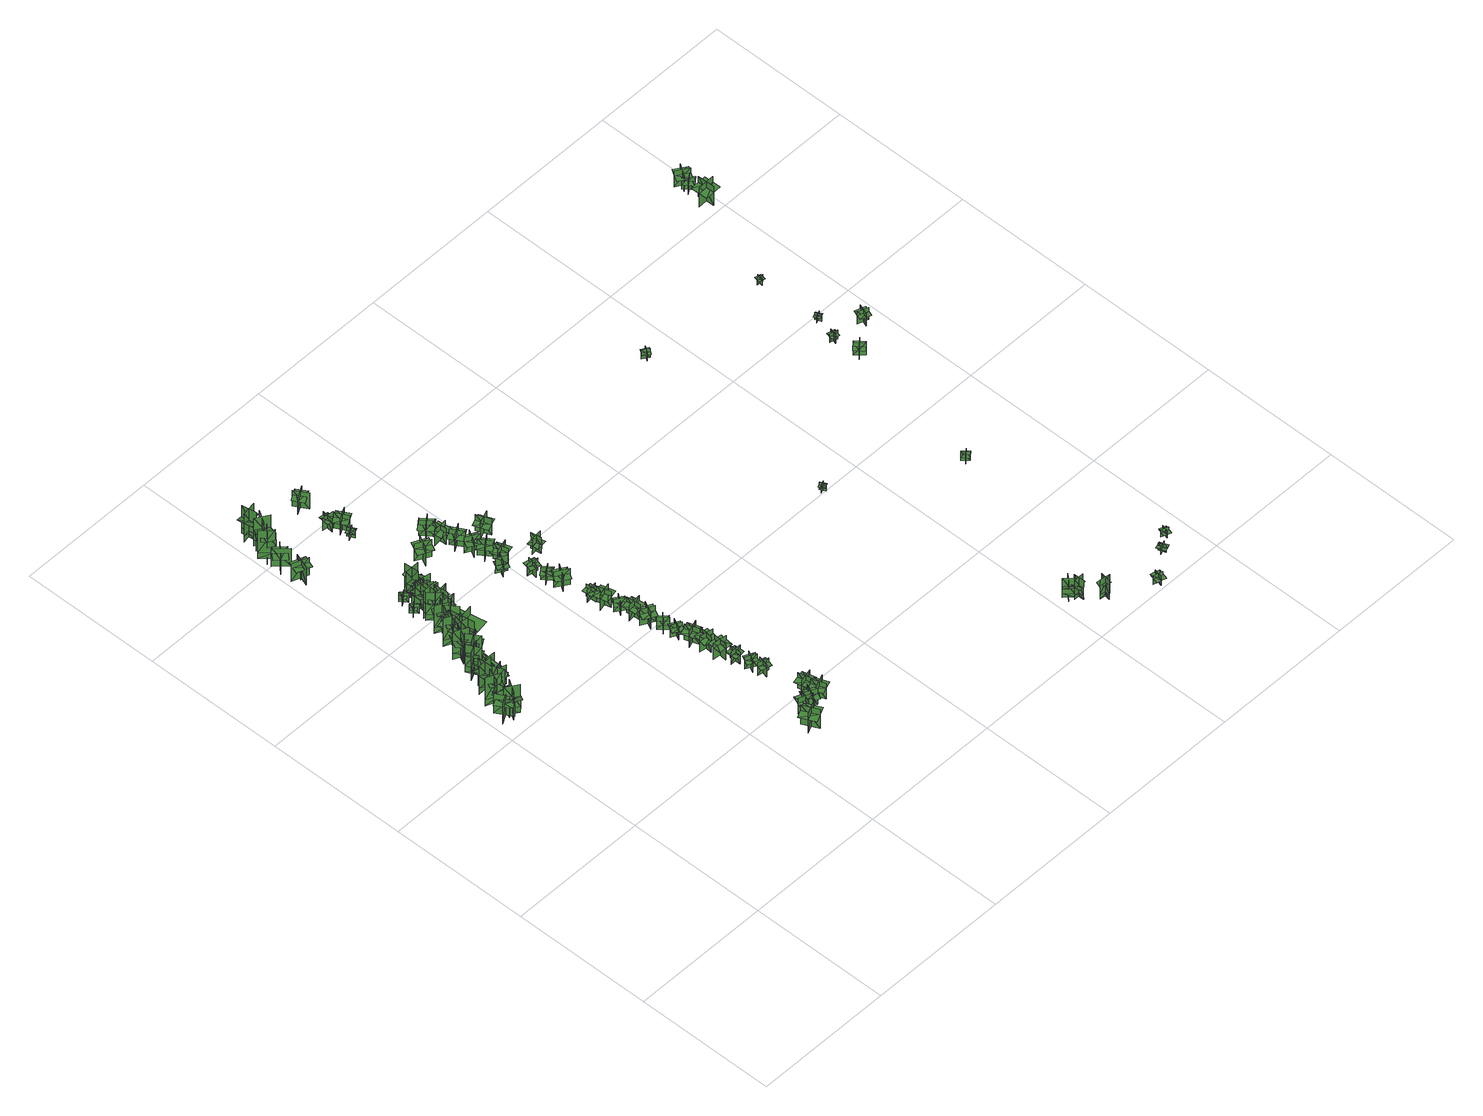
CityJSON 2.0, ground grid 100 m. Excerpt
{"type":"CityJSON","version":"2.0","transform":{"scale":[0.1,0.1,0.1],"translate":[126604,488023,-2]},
"CityObjects":{
"tree1":{"type":"SolitaryVegetationObject","geometry":[{"type":"MultiSurface","lod":"1","boundaries":[[[0,1,2]],[[0,2,3]],[[4,5,6]],[[4,6,7]],[[8,9,10]],[[8,10,11]],[[8,12,13]],[[8,13,9]]]}]},
"tree2":{"type":"SolitaryVegetationObject","geometry":[{"type":"MultiSurface","lod":"1","boundaries":[[[14,15,16]],[[14,16,17]],[[18,19,20]],[[18,20,21]],[[22,23,19]],[[22,19,18]],[[24,25,15]],[[24,15,14]],[[26,27,28]],[[26,28,29]],[[30,31,32]],[[30,32,33]]]}]},
"tree3":{"type":"SolitaryVegetationObject","geometry":[{"type":"MultiSurface","lod":"1","boundaries":[[[34,35,36]],[[34,36,37]],[[38,39,40]],[[38,40,41]],[[42,43,44]],[[42,44,45]],[[42,46,47]],[[42,47,43]]]}]},
"tree4":{"type":"SolitaryVegetationObject","geometry":[{"type":"MultiSurface","lod":"1","boundaries":[[[48,49,50]],[[48,50,51]],[[52,53,54]],[[52,54,55]],[[56,57,53]],[[56,53,52]],[[58,59,49]],[[58,49,48]],[[60,61,62]],[[60,62,63]],[[64,65,66]],[[64,66,67]]]}]},
"tree5":{"type":"SolitaryVegetationObject","geometry":[{"type":"MultiSurface","lod":"1","boundaries":[[[68,69,70]],[[68,70,71]],[[72,73,74]],[[72,74,75]],[[76,77,78]],[[76,78,79]],[[76,80,81]],[[76,81,77]]]}]},
"tree6":{"type":"SolitaryVegetationObject","geometry":[{"type":"MultiSurface","lod":"1","boundaries":[[[82,83,84]],[[82,84,85]],[[86,87,88]],[[86,88,89]],[[90,91,87]],[[90,87,86]],[[92,93,83]],[[92,83,82]],[[94,95,96]],[[94,96,97]],[[98,99,100]],[[98,100,101]]]}]},
"tree7":{"type":"SolitaryVegetationObject","geometry":[{"type":"MultiSurface","lod":"1","boundaries":[[[102,103,104]],[[102,104,105]],[[106,107,108]],[[106,108,109]],[[110,111,107]],[[110,107,106]],[[112,113,103]],[[112,103,102]],[[114,115,116]],[[114,116,117]],[[118,119,120]],[[118,120,121]]]}]},
"tree8":{"type":"SolitaryVegetationObject","geometry":[{"type":"MultiSurface","lod":"1","boundaries":[[[122,123,124]],[[122,124,125]],[[126,127,128]],[[126,128,129]],[[130,131,132]],[[130,132,133]],[[130,134,135]],[[130,135,131]]]}]},
"tree9":{"type":"SolitaryVegetationObject","geometry":[{"type":"MultiSurface","lod":"1","boundaries":[[[136,137,138]],[[136,138,139]],[[140,141,142]],[[140,142,143]],[[144,145,141]],[[144,141,140]],[[146,147,137]],[[146,137,136]],[[148,149,150]],[[148,150,151]],[[152,153,154]],[[152,154,155]]]}]},
"tree10":{"type":"SolitaryVegetationObject","geometry":[{"type":"MultiSurface","lod":"1","boundaries":[[[156,157,158]],[[156,158,159]],[[160,161,162]],[[160,162,163]],[[164,165,166]],[[164,166,167]],[[164,168,169]],[[164,169,165]]]}]},
"tree11":{"type":"SolitaryVegetationObject","geometry":[{"type":"MultiSurface","lod":"1","boundaries":[[[170,171,172]],[[170,172,173]],[[174,175,176]],[[174,176,177]],[[178,179,175]],[[178,175,174]],[[180,181,171]],[[180,171,170]],[[182,183,184]],[[182,184,185]],[[186,187,188]],[[186,188,189]]]}]},
"tree12":{"type":"SolitaryVegetationObject","geometry":[{"type":"MultiSurface","lod":"1","boundaries":[[[190,191,192]],[[190,192,193]],[[194,195,196]],[[194,196,197]],[[198,199,195]],[[198,195,194]],[[200,201,191]],[[200,191,190]],[[202,203,204]],[[202,204,205]],[[206,207,208]],[[206,208,209]]]}]},
"tree13":{"type":"SolitaryVegetationObject","geometry":[{"type":"MultiSurface","lod":"1","boundaries":[[[210,211,212]],[[210,212,213]],[[214,215,216]],[[214,216,217]],[[218,219,215]],[[218,215,214]],[[220,221,211]],[[220,211,210]],[[222,223,224]],[[222,224,225]],[[226,227,228]],[[226,228,229]]]}]},
"tree14":{"type":"SolitaryVegetationObject","geometry":[{"type":"MultiSurface","lod":"1","boundaries":[[[230,231,232]],[[230,232,233]],[[234,235,236]],[[234,236,237]],[[238,239,235]],[[238,235,234]],[[240,241,231]],[[240,231,230]],[[242,243,244]],[[242,244,245]],[[246,247,248]],[[246,248,249]]]}]},
"tree15":{"type":"SolitaryVegetationObject","geometry":[{"type":"MultiSurface","lod":"1","boundaries":[[[250,251,252]],[[250,252,253]],[[254,255,256]],[[254,256,257]],[[258,259,260]],[[258,260,261]],[[258,261,262]],[[258,262,263]]]}]},
"tree16":{"type":"SolitaryVegetationObject","geometry":[{"type":"MultiSurface","lod":"1","boundaries":[[[264,265,266]],[[264,266,267]],[[268,269,270]],[[268,270,271]],[[272,273,269]],[[272,269,268]],[[274,275,265]],[[274,265,264]],[[276,277,278]],[[276,278,279]],[[280,281,282]],[[280,282,283]]]}]},
"tree17":{"type":"SolitaryVegetationObject","geometry":[{"type":"MultiSurface","lod":"1","boundaries":[[[284,285,286]],[[284,286,287]],[[288,289,290]],[[288,290,291]],[[292,293,289]],[[292,289,288]],[[294,295,285]],[[294,285,284]],[[296,297,298]],[[296,298,299]],[[300,301,302]],[[300,302,303]]]}]},
"tree18":{"type":"SolitaryVegetationObject","geometry":[{"type":"MultiSurface","lod":"1","boundaries":[[[304,305,306]],[[304,306,307]],[[308,309,310]],[[308,310,311]],[[312,313,314]],[[312,314,315]],[[312,316,317]],[[312,317,313]]]}]},
"tree19":{"type":"SolitaryVegetationObject","geometry":[{"type":"MultiSurface","lod":"1","boundaries":[[[318,319,320]],[[318,320,321]],[[322,323,324]],[[322,324,325]],[[326,327,328]],[[326,328,329]],[[326,330,331]],[[326,331,327]]]}]},
"tree20":{"type":"SolitaryVegetationObject","geometry":[{"type":"MultiSurface","lod":"1","boundaries":[[[332,333,334]],[[332,334,335]],[[336,337,338]],[[336,338,339]],[[340,341,342]],[[340,342,343]],[[340,344,345]],[[340,345,341]]]}]},
"tree21":{"type":"SolitaryVegetationObject","geometry":[{"type":"MultiSurface","lod":"1","boundaries":[[[346,347,348]],[[346,348,349]],[[350,351,352]],[[350,352,353]],[[354,355,356]],[[354,356,357]],[[354,358,359]],[[354,359,355]]]}]},
"tree22":{"type":"SolitaryVegetationObject","geometry":[{"type":"MultiSurface","lod":"1","boundaries":[[[360,361,362]],[[360,362,363]],[[364,365,366]],[[364,366,367]],[[368,369,365]],[[368,365,364]],[[370,371,361]],[[370,361,360]],[[372,373,374]],[[372,374,375]],[[376,377,378]],[[376,378,379]]]}]},
"tree23":{"type":"SolitaryVegetationObject","geometry":[{"type":"MultiSurface","lod":"1","boundaries":[[[380,381,382]],[[380,382,383]],[[384,385,386]],[[384,386,387]],[[388,389,385]],[[388,385,384]],[[390,391,381]],[[390,381,380]],[[392,393,394]],[[392,394,395]],[[396,397,398]],[[396,398,399]]]}]},
"tree24":{"type":"SolitaryVegetationObject","geometry":[{"type":"MultiSurface","lod":"1","boundaries":[[[400,401,402]],[[400,402,403]],[[404,405,406]],[[404,406,407]],[[408,409,405]],[[408,405,404]],[[410,411,401]],[[410,401,400]],[[412,413,414]],[[412,414,415]],[[416,417,418]],[[416,418,419]]]}]},
"tree25":{"type":"SolitaryVegetationObject","geometry":[{"type":"MultiSurface","lod":"1","boundaries":[[[420,421,422]],[[420,422,423]],[[424,425,426]],[[424,426,427]],[[428,429,425]],[[428,425,424]],[[430,431,421]],[[430,421,420]],[[432,433,434]],[[432,434,435]],[[436,437,438]],[[436,438,439]]]}]},
"tree26":{"type":"SolitaryVegetationObject","geometry":[{"type":"MultiSurface","lod":"1","boundaries":[[[440,441,442]],[[440,442,443]],[[444,445,446]],[[444,446,447]],[[448,449,450]],[[448,450,451]],[[448,452,453]],[[448,453,449]]]}]},
"tree27":{"type":"SolitaryVegetationObject","geometry":[{"type":"MultiSurface","lod":"1","boundaries":[[[454,455,456]],[[454,456,457]],[[458,459,460]],[[458,460,461]],[[462,463,459]],[[462,459,458]],[[464,465,455]],[[464,455,454]],[[466,467,468]],[[466,468,469]],[[470,471,472]],[[470,472,473]]]}]},
"tree28":{"type":"SolitaryVegetationObject","geometry":[{"type":"MultiSurface","lod":"1","boundaries":[[[474,475,476]],[[474,476,477]],[[478,479,480]],[[478,480,481]],[[482,483,479]],[[482,479,478]],[[484,485,475]],[[484,475,474]],[[486,487,488]],[[486,488,489]],[[490,491,492]],[[490,492,493]]]}]},
"tree29":{"type":"SolitaryVegetationObject","geometry":[{"type":"MultiSurface","lod":"1","boundaries":[[[494,495,496]],[[494,496,497]],[[498,499,500]],[[498,500,501]],[[502,503,504]],[[502,504,505]],[[502,506,507]],[[502,507,503]]]}]},
"tree30":{"type":"SolitaryVegetationObject","geometry":[{"type":"MultiSurface","lod":"1","boundaries":[[[508,509,510]],[[508,510,511]],[[512,513,514]],[[512,514,515]],[[516,517,513]],[[516,513,512]],[[518,519,509]],[[518,509,508]],[[520,521,522]],[[520,522,523]],[[524,525,526]],[[524,526,527]]]}]},
"tree31":{"type":"SolitaryVegetationObject","geometry":[{"type":"MultiSurface","lod":"1","boundaries":[[[528,529,530]],[[528,530,531]],[[532,533,534]],[[532,534,535]],[[536,537,538]],[[536,538,539]],[[536,540,541]],[[536,541,537]]]}]},
"tree32":{"type":"SolitaryVegetationObject","geometry":[{"type":"MultiSurface","lod":"1","boundaries":[[[542,543,544]],[[542,544,545]],[[546,547,548]],[[546,548,549]],[[550,551,552]],[[550,552,553]],[[550,554,555]],[[550,555,551]]]}]},
"tree33":{"type":"SolitaryVegetationObject","geometry":[{"type":"MultiSurface","lod":"1","boundaries":[[[556,557,558]],[[556,558,559]],[[560,561,562]],[[560,562,563]],[[564,565,561]],[[564,561,560]],[[566,567,557]],[[566,557,556]],[[568,569,570]],[[568,570,571]],[[572,573,574]],[[572,574,575]]]}]},
"tree34":{"type":"SolitaryVegetationObject","geometry":[{"type":"MultiSurface","lod":"1","boundaries":[[[576,577,578]],[[576,578,579]],[[580,581,582]],[[580,582,583]],[[584,585,581]],[[584,581,580]],[[586,587,577]],[[586,577,576]],[[588,589,590]],[[588,590,591]],[[592,593,594]],[[592,594,595]]]}]},
"tree35":{"type":"SolitaryVegetationObject","geometry":[{"type":"MultiSurface","lod":"1","boundaries":[[[596,597,598]],[[596,598,599]],[[600,601,602]],[[600,602,603]],[[604,605,606]],[[604,606,607]],[[604,608,609]],[[604,609,605]]]}]},
"tree36":{"type":"SolitaryVegetationObject","geometry":[{"type":"MultiSurface","lod":"1","boundaries":[[[610,611,612]],[[610,612,613]],[[614,615,616]],[[614,616,617]],[[618,619,620]],[[618,620,621]],[[618,621,622]],[[618,622,623]]]}]},
"tree37":{"type":"SolitaryVegetationObject","geometry":[{"type":"MultiSurface","lod":"1","boundaries":[[[624,625,626]],[[624,626,627]],[[628,629,630]],[[628,630,631]],[[632,633,634]],[[632,634,635]],[[632,635,636]],[[632,636,637]]]}]},
"tree38":{"type":"SolitaryVegetationObject","geometry":[{"type":"MultiSurface","lod":"1","boundaries":[[[638,639,640]],[[638,640,641]],[[642,643,644]],[[642,644,645]],[[646,647,648]],[[646,648,649]],[[646,649,650]],[[646,650,651]]]}]},
"tree39":{"type":"SolitaryVegetationObject","geometry":[{"type":"MultiSurface","lod":"1","boundaries":[[[652,653,654]],[[652,654,655]],[[656,657,658]],[[656,658,659]],[[660,661,662]],[[660,662,663]],[[660,663,664]],[[660,664,665]]]}]},
"tree40":{"type":"SolitaryVegetationObject","geometry":[{"type":"MultiSurface","lod":"1","boundaries":[[[666,667,668]],[[666,668,669]],[[670,671,672]],[[670,672,673]],[[674,675,676]],[[674,676,677]],[[674,678,679]],[[674,679,675]]]}]},
"tree41":{"type":"SolitaryVegetationObject","geometry":[{"type":"MultiSurface","lod":"1","boundaries":[[[680,681,682]],[[680,682,683]],[[684,685,686]],[[684,686,687]],[[688,689,690]],[[688,690,691]],[[688,691,692]],[[688,692,693]]]}]},
"tree42":{"type":"SolitaryVegetationObject","geometry":[{"type":"MultiSurface","lod":"1","boundaries":[[[694,695,696]],[[694,696,697]],[[698,699,700]],[[698,700,701]],[[702,703,704]],[[702,704,705]],[[702,705,706]],[[702,706,707]]]}]},
"tree43":{"type":"SolitaryVegetationObject","geometry":[{"type":"MultiSurface","lod":"1","boundaries":[[[708,709,710]],[[708,710,711]],[[712,713,714]],[[712,714,715]],[[716,717,718]],[[716,718,719]],[[716,720,721]],[[716,721,717]]]}]},
"tree44":{"type":"SolitaryVegetationObject","geometry":[{"type":"MultiSurface","lod":"1","boundaries":[[[722,723,724]],[[722,724,725]],[[726,727,728]],[[726,728,729]],[[730,731,732]],[[730,732,733]],[[730,733,734]],[[730,734,735]]]}]},
"tree45":{"type":"SolitaryVegetationObject","geometry":[{"type":"MultiSurface","lod":"1","boundaries":[[[736,737,738]],[[736,738,739]],[[740,741,742]],[[740,742,743]],[[744,745,746]],[[744,746,747]],[[744,747,748]],[[744,748,749]]]}]},
"tree46":{"type":"SolitaryVegetationObject","geometry":[{"type":"MultiSurface","lod":"1","boundaries":[[[750,751,752]],[[750,752,753]],[[754,755,756]],[[754,756,757]],[[758,759,760]],[[758,760,761]],[[758,761,762]],[[758,762,763]]]}]},
"tree47":{"type":"SolitaryVegetationObject","geometry":[{"type":"MultiSurface","lod":"1","boundaries":[[[764,765,766]],[[764,766,767]],[[768,769,770]],[[768,770,771]],[[772,773,774]],[[772,774,775]],[[772,775,776]],[[772,776,777]]]}]},
"tree48":{"type":"SolitaryVegetationObject","geometry":[{"type":"MultiSurface","lod":"1","boundaries":[[[778,779,780]],[[778,780,781]],[[782,783,784]],[[782,784,785]],[[786,787,788]],[[786,788,789]],[[786,789,790]],[[786,790,791]]]}]},
"tree49":{"type":"SolitaryVegetationObject","geometry":[{"type":"MultiSurface","lod":"1","boundaries":[[[792,793,794]],[[792,794,795]],[[796,797,798]],[[796,798,799]],[[800,801,802]],[[800,802,803]],[[800,803,804]],[[800,804,805]]]}]},
"tree50":{"type":"SolitaryVegetationObject","geometry":[{"type":"MultiSurface","lod":"1","boundaries":[[[806,807,808]],[[806,808,809]],[[810,811,812]],[[810,812,813]],[[814,815,816]],[[814,816,817]],[[814,817,818]],[[814,818,819]]]}]},
"tree51":{"type":"SolitaryVegetationObject","geometry":[{"type":"MultiSurface","lod":"1","boundaries":[[[820,821,822]],[[820,822,823]],[[824,825,826]],[[824,826,827]],[[828,829,825]],[[828,825,824]],[[830,831,821]],[[830,821,820]],[[820,821,832]],[[820,832,833]],[[820,834,835]],[[820,835,821]]]}]},
"tree52":{"type":"SolitaryVegetationObject","geometry":[{"type":"MultiSurface","lod":"1","boundaries":[[[836,837,838]],[[836,838,839]],[[840,841,842]],[[840,842,843]],[[844,845,846]],[[844,846,847]],[[844,847,848]],[[844,848,849]]]}]},
"tree53":{"type":"SolitaryVegetationObject","geometry":[{"type":"MultiSurface","lod":"1","boundaries":[[[850,851,852]],[[850,852,853]],[[854,855,856]],[[854,856,857]],[[858,859,860]],[[858,860,861]],[[858,861,862]],[[858,862,863]]]}]},
"tree54":{"type":"SolitaryVegetationObject","geometry":[{"type":"MultiSurface","lod":"1","boundaries":[[[864,865,866]],[[864,866,867]],[[868,869,870]],[[868,870,871]],[[872,873,874]],[[872,874,875]],[[872,875,876]],[[872,876,877]]]}]},
"tree55":{"type":"SolitaryVegetationObject","geometry":[{"type":"MultiSurface","lod":"1","boundaries":[[[878,879,880]],[[878,880,881]],[[882,883,884]],[[882,884,885]],[[886,887,888]],[[886,888,889]],[[886,889,890]],[[886,890,891]]]}]},
"tree56":{"type":"SolitaryVegetationObject","geometry":[{"type":"MultiSurface","lod":"1","boundaries":[[[892,893,894]],[[892,894,895]],[[896,897,898]],[[896,898,899]],[[900,901,902]],[[900,902,903]],[[900,903,904]],[[900,904,905]]]}]},
"tree57":{"type":"SolitaryVegetationObject","geometry":[{"type":"MultiSurface","lod":"1","boundaries":[[[906,907,908]],[[906,908,909]],[[910,911,912]],[[910,912,913]],[[914,915,916]],[[914,916,917]],[[914,917,918]],[[914,918,919]]]}]},
"tree58":{"type":"SolitaryVegetationObject","geometry":[{"type":"MultiSurface","lod":"1","boundaries":[[[920,921,922]],[[920,922,923]],[[924,925,926]],[[924,926,927]],[[928,929,930]],[[928,930,931]],[[928,931,932]],[[928,932,933]]]}]},
"tree59":{"type":"SolitaryVegetationObject","geometry":[{"type":"MultiSurface","lod":"1","boundaries":[[[934,935,936]],[[934,936,937]],[[938,939,940]],[[938,940,941]],[[942,943,944]],[[942,944,945]],[[942,945,946]],[[942,946,947]]]}]},
"tree60":{"type":"SolitaryVegetationObject","geometry":[{"type":"MultiSurface","lod":"1","boundaries":[[[948,949,950]],[[948,950,951]],[[952,953,954]],[[952,954,955]],[[956,957,958]],[[956,958,959]],[[956,959,960]],[[956,960,961]]]}]},
"tree61":{"type":"SolitaryVegetationObject","geometry":[{"type":"MultiSurface","lod":"1","boundaries":[[[962,963,964]],[[962,964,965]],[[966,967,968]],[[966,968,969]],[[970,971,972]],[[970,972,973]],[[970,973,974]],[[970,974,975]]]}]},
"tree62":{"type":"SolitaryVegetationObject","geometry":[{"type":"MultiSurface","lod":"1","boundaries":[[[976,977,978]],[[976,978,979]],[[980,981,982]],[[980,982,983]],[[984,985,986]],[[984,986,987]],[[984,987,988]],[[984,988,989]]]}]},
"tree63":{"type":"SolitaryVegetationObject","geometry":[{"type":"MultiSurface","lod":"1","boundaries":[[[990,991,992]],[[990,992,993]],[[994,995,996]],[[994,996,997]],[[998,999,1000]],[[998,1000,1001]],[[998,1001,1002]],[[998,1002,1003]]]}]},
"tree64":{"type":"SolitaryVegetationObject","geometry":[{"type":"MultiSurface","lod":"1","boundaries":[[[1004,1005,1006]],[[1004,1006,1007]],[[1008,1009,1010]],[[1008,1010,1011]],[[1012,1013,1014]],[[1012,1014,1015]],[[1012,1015,1016]],[[1012,1016,1017]]]}]},
"tree65":{"type":"SolitaryVegetationObject","geometry":[{"type":"MultiSurface","lod":"1","boundaries":[[[1018,1019,1020]],[[1018,1020,1021]],[[1022,1023,1024]],[[1022,1024,1025]],[[1026,1027,1028]],[[1026,1028,1029]],[[1026,1029,1030]],[[1026,1030,1031]]]}]},
"tree66":{"type":"SolitaryVegetationObject","geometry":[{"type":"MultiSurface","lod":"1","boundaries":[[[1032,1033,1034]],[[1032,1034,1035]],[[1036,1037,1038]],[[1036,1038,1039]],[[1040,1041,1042]],[[1040,1042,1043]],[[1040,1043,1044]],[[1040,1044,1045]]]}]},
"tree67":{"type":"SolitaryVegetationObject","geometry":[{"type":"MultiSurface","lod":"1","boundaries":[[[1046,1047,1048]],[[1046,1048,1049]],[[1050,1051,1052]],[[1050,1052,1053]],[[1054,1055,1056]],[[1054,1056,1057]],[[1054,1057,1058]],[[1054,1058,1059]]]}]},
"tree68":{"type":"SolitaryVegetationObject","geometry":[{"type":"MultiSurface","lod":"1","boundaries":[[[1060,1061,1062]],[[1060,1062,1063]],[[1064,1065,1066]],[[1064,1066,1067]],[[1068,1069,1070]],[[1068,1070,1071]],[[1068,1071,1072]],[[1068,1072,1073]]]}]},
"tree69":{"type":"SolitaryVegetationObject","geometry":[{"type":"MultiSurface","lod":"1","boundaries":[[[1074,1075,1076]],[[1074,1076,1077]],[[1078,1079,1080]],[[1078,1080,1081]],[[1082,1083,1084]],[[1082,1084,1085]],[[1082,1083,1086]],[[1082,1086,1087]]]}]},
"tree70":{"type":"SolitaryVegetationObject","geometry":[{"type":"MultiSurface","lod":"1","boundaries":[[[1088,1089,1090]],[[1088,1090,1091]],[[1092,1093,1094]],[[1092,1094,1095]],[[1096,1097,1093]],[[1096,1093,1092]],[[1098,1099,1089]],[[1098,1089,1088]],[[1088,1089,1100]],[[1088,1100,1101]],[[1088,1102,1103]],[[1088,1103,1089]]]}]},
"tree71":{"type":"SolitaryVegetationObject","geometry":[{"type":"MultiSurface","lod":"1","boundaries":[[[1104,1105,1106]],[[1104,1106,1107]],[[1108,1109,1110]],[[1108,1110,1111]],[[1112,1113,1109]],[[1112,1109,1108]],[[1114,1115,1105]],[[1114,1105,1104]],[[1116,1117,1118]],[[1116,1118,1119]],[[1120,1121,1122]],[[1120,1122,1123]]]}]},
"tree72":{"type":"SolitaryVegetationObject","geometry":[{"type":"MultiSurface","lod":"1","boundaries":[[[1124,1125,1126]],[[1124,1126,1127]],[[1128,1129,1130]],[[1128,1130,1131]],[[1132,1133,1129]],[[1132,1129,1128]],[[1134,1135,1125]],[[1134,1125,1124]],[[1136,1137,1138]],[[1136,1138,1139]],[[1140,1141,1142]],[[1140,1142,1143]]]}]},
"tree73":{"type":"SolitaryVegetationObject","geometry":[{"type":"MultiSurface","lod":"1","boundaries":[[[1144,1145,1146]],[[1144,1146,1147]],[[1148,1149,1150]],[[1148,1150,1151]],[[1152,1153,1149]],[[1152,1149,1148]],[[1154,1155,1145]],[[1154,1145,1144]],[[1156,1157,1158]],[[1156,1158,1159]],[[1160,1161,1162]],[[1160,1162,1163]]]}]},
"tree74":{"type":"SolitaryVegetationObject","geometry":[{"type":"MultiSurface","lod":"1","boundaries":[[[1164,1165,1166]],[[1164,1166,1167]],[[1168,1169,1170]],[[1168,1170,1171]],[[1172,1173,1174]],[[1172,1174,1175]],[[1172,1175,1176]],[[1172,1176,1177]]]}]},
"tree75":{"type":"SolitaryVegetationObject","geometry":[{"type":"MultiSurface","lod":"1","boundaries":[[[1178,1179,1180]],[[1178,1180,1181]],[[1182,1183,1184]],[[1182,1184,1185]],[[1186,1187,1188]],[[1186,1188,1189]],[[1186,1189,1190]],[[1186,1190,1191]]]}]},
"tree76":{"type":"SolitaryVegetationObject","geometry":[{"type":"MultiSurface","lod":"1","boundaries":[[[1192,1193,1194]],[[1192,1194,1195]],[[1196,1197,1198]],[[1196,1198,1199]],[[1200,1201,1202]],[[1200,1202,1203]],[[1200,1203,1204]],[[1200,1204,1205]]]}]},
"tree77":{"type":"SolitaryVegetationObject","geometry":[{"type":"MultiSurface","lod":"1","boundaries":[[[1206,1207,1208]],[[1206,1208,1209]],[[1210,1211,1212]],[[1210,1212,1213]],[[1214,1215,1216]],[[1214,1216,1217]],[[1214,1217,1218]],[[1214,1218,1219]]]}]},
"tree78":{"type":"SolitaryVegetationObject","geometry":[{"type":"MultiSurface","lod":"1","boundaries":[[[1220,1221,1222]],[[1220,1222,1223]],[[1224,1225,1226]],[[1224,1226,1227]],[[1228,1229,1230]],[[1228,1230,1231]],[[1228,1231,1232]],[[1228,1232,1233]]]}]},
"tree79":{"type":"SolitaryVegetationObject","geometry":[{"type":"MultiSurface","lod":"1","boundaries":[[[1234,1235,1236]],[[1234,1236,1237]],[[1238,1239,1240]],[[1238,1240,1241]],[[1242,1243,1244]],[[1242,1244,1245]],[[1242,1245,1246]],[[1242,1246,1247]]]}]},
"tree80":{"type":"SolitaryVegetationObject","geometry":[{"type":"MultiSurface","lod":"1","boundaries":[[[1248,1249,1250]],[[1248,1250,1251]],[[1252,1253,1254]],[[1252,1254,1255]],[[1256,1257,1258]],[[1256,1258,1259]],[[1256,1259,1260]],[[1256,1260,1261]]]}]},
"tree81":{"type":"SolitaryVegetationObject","geometry":[{"type":"MultiSurface","lod":"1","boundaries":[[[1262,1263,1264]],[[1262,1264,1265]],[[1266,1267,1268]],[[1266,1268,1269]],[[1270,1271,1272]],[[1270,1272,1273]],[[1270,1273,1274]],[[1270,1274,1275]]]}]},
"tree82":{"type":"SolitaryVegetationObject","geometry":[{"type":"MultiSurface","lod":"1","boundaries":[[[1276,1277,1278]],[[1276,1278,1279]],[[1280,1281,1282]],[[1280,1282,1283]],[[1284,1285,1286]],[[1284,1286,1287]],[[1284,1287,1288]],[[1284,1288,1289]]]}]},
"tree83":{"type":"SolitaryVegetationObject","geometry":[{"type":"MultiSurface","lod":"1","boundaries":[[[1290,1291,1292]],[[1290,1292,1293]],[[1294,1295,1296]],[[1294,1296,1297]],[[1298,1299,1300]],[[1298,1300,1301]],[[1298,1301,1302]],[[1298,1302,1303]]]}]},
"tree84":{"type":"SolitaryVegetationObject","geometry":[{"type":"MultiSurface","lod":"1","boundaries":[[[1304,1305,1306]],[[1304,1306,1307]],[[1308,1309,1310]],[[1308,1310,1311]],[[1312,1313,1314]],[[1312,1314,1315]],[[1312,1315,1316]],[[1312,1316,1317]]]}]},
"tree85":{"type":"SolitaryVegetationObject","geometry":[{"type":"MultiSurface","lod":"1","boundaries":[[[1318,1319,1320]],[[1318,1320,1321]],[[1322,1323,1324]],[[1322,1324,1325]],[[1326,1327,1328]],[[1326,1328,1329]],[[1326,1329,1330]],[[1326,1330,1331]]]}]},
"tree86":{"type":"SolitaryVegetationObject","geometry":[{"type":"MultiSurface","lod":"1","boundaries":[[[1332,1333,1334]],[[1332,1334,1335]],[[1336,1337,1338]],[[1336,1338,1339]],[[1340,1341,1342]],[[1340,1342,1343]],[[1340,1343,1344]],[[1340,1344,1345]]]}]},
"tree87":{"type":"SolitaryVegetationObject","geometry":[{"type":"MultiSurface","lod":"1","boundaries":[[[1346,1347,1348]],[[1346,1348,1349]],[[1350,1351,1352]],[[1350,1352,1353]],[[1354,1355,1356]],[[1354,1356,1357]],[[1354,1357,1358]],[[1354,1358,1359]]]}]},
"tree88":{"type":"SolitaryVegetationObject","geometry":[{"type":"MultiSurface","lod":"1","boundaries":[[[1360,1361,1362]],[[1360,1362,1363]],[[1364,1365,1366]],[[1364,1366,1367]],[[1368,1369,1370]],[[1368,1370,1371]],[[1368,1371,1372]],[[1368,1372,1373]]]}]}
},
"vertices":[
[75,2221,22],[139,2108,22],[139,2108,194],[75,2221,194],[48,2122,22],[161,2186,22],[161,2186,194],[48,2122,194],[80,2211,149],[139,2108,149],[183,2133,149],[125,2237,149],[35,2186,149],[94,2083,149],
[190,2110,68],[104,2168,68],[105,2169,262],[191,2112,262],[175,2187,68],[118,2101,68],[118,2100,262],[176,2187,262],[176,2187,16],[118,2100,16],[191,2112,16],[105,2169,16],[191,2111,163],[104,2168,163],[75,2124,181],[162,2067,181],[116,2161,193],[181,2118,193],[203,2151,204],[138,2193,204],
[118,2129,17],[163,2251,17],[163,2251,189],[118,2129,189],[211,2173,17],[89,2218,17],[89,2218,189],[211,2173,189],[122,2140,145],[163,2251,145],[114,2269,145],[73,2157,145],[170,2122,145],[211,2233,145],
[149,2319,82],[108,2224,82],[107,2225,277],[148,2320,277],[77,2291,83],[172,2249,83],[172,2250,277],[77,2291,277],[77,2291,31],[172,2250,31],[148,2320,31],[107,2225,31],[149,2319,177],[107,2224,177],[156,2203,196],[197,2298,196],[113,2237,208],[143,2309,208],[107,2324,219],[77,2253,219],
[139,2299,15],[202,2213,15],[202,2213,156],[139,2299,156],[127,2216,15],[213,2279,15],[213,2279,156],[127,2216,156],[144,2291,119],[202,2213,119],[236,2238,119],[178,2316,119],[111,2266,119],[168,2188,119],
[173,2329,80],[167,2433,80],[169,2433,274],[174,2329,274],[225,2387,80],[122,2382,80],[122,2381,274],[225,2386,274],[225,2386,28],[122,2381,28],[174,2329,28],[169,2433,28],[174,2329,175],[168,2433,175],[116,2430,193],[121,2326,193],[169,2418,205],[174,2341,205],[213,2343,216],[208,2421,216],
[179,2359,69],[216,2262,69],[214,2261,263],[177,2358,263],[146,2287,69],[243,2324,69],[243,2325,263],[146,2288,263],[146,2288,17],[243,2325,17],[177,2358,17],[214,2261,17],[178,2358,164],[215,2261,164],[264,2280,183],[227,2377,183],[210,2275,194],[181,2347,194],[145,2333,205],[173,2261,205],
[302,2330,11],[178,2368,11],[178,2368,183],[302,2330,183],[253,2420,11],[215,2296,11],[215,2296,183],[253,2420,183],[291,2333,138],[178,2368,138],[162,2319,138],[276,2284,138],[306,2382,138],[193,2417,138],
[197,2567,77],[243,2474,77],[241,2473,272],[196,2566,272],[172,2493,78],[265,2539,78],[264,2539,272],[171,2494,272],[171,2494,26],[264,2539,26],[196,2566,26],[241,2473,26],[196,2567,172],[242,2473,172],[289,2497,191],[244,2590,191],[236,2486,203],[201,2556,203],[166,2538,214],[200,2469,214],
[251,2381,12],[254,2511,12],[254,2511,184],[251,2381,184],[325,2452,12],[195,2456,12],[195,2456,184],[325,2452,184],[251,2392,140],[254,2511,140],[203,2512,140],[200,2394,140],[302,2391,140],[305,2510,140],
[238,2620,76],[285,2712,76],[287,2711,271],[239,2619,271],[312,2644,76],[220,2691,76],[220,2690,271],[312,2643,271],[312,2643,25],[220,2690,25],[239,2619,25],[287,2711,25],[239,2620,171],[286,2712,171],[239,2736,190],[192,2644,190],[280,2699,202],[245,2630,202],[280,2612,212],[315,2681,212],
[266,2634,67],[320,2546,67],[319,2545,261],[265,2633,261],[247,2558,67],[336,2612,67],[335,2613,261],[247,2559,261],[247,2559,15],[335,2613,15],[265,2633,15],[319,2545,15],[265,2634,162],[319,2546,162],[364,2573,180],[310,2661,180],[312,2558,192],[271,2624,192],[237,2603,203],[278,2537,203],
[367,2703,69],[265,2720,69],[265,2722,264],[367,2705,264],[322,2767,69],[305,2665,69],[306,2665,264],[323,2767,264],[323,2767,18],[306,2665,18],[367,2705,18],[265,2722,18],[367,2704,164],[265,2721,164],[256,2669,183],[359,2652,183],[279,2719,195],[356,2707,195],[362,2745,205],[285,2757,205],
[334,2830,73],[288,2737,73],[287,2737,268],[332,2831,268],[260,2805,73],[353,2759,73],[353,2760,268],[260,2805,268],[260,2805,22],[353,2760,22],[332,2831,22],[287,2737,22],[333,2830,168],[287,2737,168],[335,2714,187],[380,2807,187],[294,2750,199],[327,2820,199],[292,2837,209],[258,2767,209],
[469,2780,8],[469,2780,225],[285,2750,225],[285,2750,8],[394,2679,8],[394,2679,225],[364,2857,225],[364,2857,8],[398,2652,154],[491,2667,154],[454,2888,154],[361,2873,154],[269,2858,154],[306,2636,154],
[401,2804,65],[339,2887,65],[340,2888,260],[403,2805,260],[412,2882,66],[330,2819,66],[330,2818,260],[413,2881,260],[413,2881,14],[330,2818,14],[403,2805,14],[340,2888,14],[402,2805,160],[340,2887,160],[298,2855,179],[360,2773,179],[348,2876,191],[396,2814,191],[427,2838,201],[379,2900,201],
[301,2915,71],[391,2865,71],[391,2864,266],[300,2914,266],[322,2840,72],[372,2931,72],[371,2931,266],[321,2840,266],[321,2840,20],[371,2931,20],[300,2914,20],[391,2864,20],[300,2914,166],[391,2864,166],[416,2910,185],[326,2961,185],[378,2871,197],[310,2908,197],[291,2874,207],[360,2837,207],
[31,3828,11],[142,3787,11],[142,3787,167],[31,3828,167],[70,3743,11],[112,3854,11],[112,3854,167],[70,3743,167],[40,3824,127],[142,3787,127],[158,3830,127],[57,3868,127],[24,3781,127],[125,3743,127],
[118,3850,13],[76,3793,13],[76,3793,107],[118,3850,107],[63,3841,13],[120,3799,13],[120,3799,107],[63,3841,107],[114,3845,83],[76,3793,83],[99,3777,83],[137,3829,83],[92,3862,83],[53,3810,83],
[29,3912,11],[111,3996,11],[111,3996,168],[29,3912,168],[122,3913,11],[38,3996,11],[38,3996,168],[122,3913,168],[36,3919,127],[111,3996,127],[78,4029,127],[2,3952,127],[69,3886,127],[145,3963,127],
[305,3089,28],[349,3128,28],[349,3128,106],[305,3089,106],[352,3086,28],[313,3131,28],[313,3131,106],[352,3086,106],[309,3092,86],[349,3128,86],[334,3145,86],[293,3110,86],[324,3075,86],[365,3110,86],
[354,2914,64],[457,2903,64],[457,2901,258],[354,2912,258],[403,2853,64],[414,2956,64],[413,2956,258],[403,2853,258],[403,2853,12],[413,2956,12],[354,2912,12],[457,2901,12],[354,2913,159],[457,2902,159],[463,2955,177],[360,2965,177],[443,2903,189],[366,2911,189],[362,2872,200],[439,2864,200],
[421,3024,70],[347,2952,70],[346,2953,264],[420,3025,264],[343,3025,70],[415,2951,70],[416,2952,264],[343,3026,264],[343,3026,18],[416,2952,18],[420,3025,18],[346,2953,18],[420,3025,165],[346,2952,165],[383,2915,184],[457,2987,184],[356,2962,195],[411,3017,195],[384,3045,206],[329,2990,206],
[107,4098,61],[34,4025,61],[33,4026,256],[106,4099,256],[29,4098,62],[102,4025,62],[103,4025,256],[30,4099,256],[30,4099,10],[103,4025,10],[106,4099,10],[33,4026,10],[107,4098,156],[33,4026,156],[70,3988,175],[144,4061,175],[43,4036,187],[98,4091,187],[70,4118,198],[15,4063,198],
[449,3040,70],[345,3041,70],[345,3043,265],[449,3041,265],[395,3096,71],[393,2993,71],[394,2993,265],[396,3096,265],[396,3096,19],[394,2993,19],[449,3041,19],[345,3043,19],[449,3041,166],[345,3042,166],[344,2990,184],[448,2988,184],[359,3042,196],[437,3042,196],[438,3081,207],[360,3082,207],
[328,3200,27],[376,3235,27],[376,3235,106],[328,3200,106],[375,3193,27],[339,3241,27],[339,3241,106],[375,3193,106],[332,3203,85],[376,3235,85],[362,3254,85],[319,3222,85],[346,3184,85],[390,3216,85],
[385,3065,68],[395,3155,68],[397,3155,238],[386,3065,238],[439,3107,68],[349,3118,68],[349,3117,238],[439,3106,238],[439,3106,23],[349,3117,23],[386,3065,23],[397,3155,23],[386,3065,151],[396,3155,151],[350,3160,167],[340,3070,167],[395,3142,178],[387,3075,178],[421,3071,187],[429,3139,187],
[381,2985,64],[484,2993,64],[484,2992,259],[381,2983,259],[441,2934,65],[432,3037,65],[431,3037,259],[440,2934,259],[440,2934,13],[431,3037,13],[381,2983,13],[484,2992,13],[381,2984,159],[484,2992,159],[480,3045,178],[377,3036,178],[470,2991,190],[393,2984,190],[396,2945,201],[474,2952,201],
[170,4088,8],[70,4150,8],[70,4150,164],[170,4088,164],[148,4178,8],[86,4078,8],[86,4078,164],[148,4178,164],[161,4093,124],[70,4150,124],[45,4110,124],[137,4053,124],[186,4133,124],[94,4190,124],
[172,4128,63],[84,4183,63],[85,4184,258],[173,4129,258],[154,4204,64],[100,4116,64],[101,4116,258],[155,4204,258],[155,4204,12],[101,4116,12],[173,4129,12],[85,4184,12],[172,4129,158],[84,4183,158],[57,4139,177],[145,4084,177],[97,4176,189],[163,4136,189],[183,4169,200],[117,4210,200],
[475,3160,19],[369,3164,19],[369,3164,160],[475,3160,160],[417,3221,19],[413,3115,19],[413,3115,160],[417,3221,160],[466,3160,123],[369,3164,123],[367,3122,123],[464,3118,123],[467,3202,123],[370,3206,123],
[506,3079,13],[394,3145,13],[394,3145,185],[506,3079,185],[479,3178,13],[414,3066,13],[414,3066,185],[479,3178,185],[496,3085,141],[394,3145,141],[368,3100,141],[470,3040,141],[522,3129,141],[419,3189,141],
[128,4203,66],[110,4305,66],[112,4305,260],[129,4203,260],[173,4266,66],[71,4249,66],[71,4248,260],[173,4265,260],[173,4265,14],[71,4248,14],[129,4203,14],[112,4305,14],[129,4203,161],[111,4305,161],[59,4296,180],[77,4194,180],[114,4291,191],[127,4214,191],[166,4221,202],[152,4298,202],
[484,3222,74],[381,3215,74],[380,3217,269],[484,3223,269],[426,3274,75],[432,3170,75],[433,3171,269],[426,3274,269],[426,3274,23],[433,3171,23],[484,3223,23],[380,3217,23],[484,3223,169],[380,3217,169],[384,3164,188],[487,3170,188],[395,3217,200],[472,3223,200],[470,3262,211],[392,3257,211],
[444,3101,14],[465,3229,14],[465,3229,186],[444,3101,186],[527,3161,14],[399,3182,14],[399,3182,186],[527,3161,186],[446,3112,142],[465,3229,142],[414,3237,142],[395,3120,142],[496,3103,142],[515,3221,142],
[1237,745,18],[1347,797,18],[1347,797,187],[1237,745,187],[1313,717,18],[1261,827,18],[1261,827,187],[1313,717,187],[1313,717,140],[1368,743,140],[1316,853,140],[1261,827,140],[1206,801,140],[1258,691,140],
[1311,895,13],[1404,860,13],[1404,860,151],[1311,895,151],[1338,834,13],[1373,928,13],[1373,928,151],[1338,834,151],[1338,834,113],[1385,817,113],[1419,910,113],[1373,928,113],[1326,945,113],[1291,852,113],
[546,3815,27],[497,3790,27],[497,3790,104],[546,3815,104],[512,3827,27],[536,3777,27],[536,3777,104],[512,3827,104],[512,3827,82],[487,3815,82],[511,3765,82],[536,3777,82],[561,3789,82],[537,3839,82],
[1384,843,14],[1429,931,14],[1429,931,153],[1384,843,153],[1447,863,14],[1359,908,14],[1359,908,153],[1447,863,153],[1447,863,114],[1470,907,114],[1381,952,114],[1359,908,114],[1336,864,114],[1425,818,114],
[479,3911,26],[488,3993,26],[488,3993,136],[479,3911,136],[529,3952,26],[447,3961,26],[447,3961,136],[529,3952,136],[480,3918,108],[488,3993,108],[455,3996,108],[447,3921,108],[512,3914,108],[520,3989,108],
[495,3861,22],[582,3910,22],[582,3910,160],[495,3861,160],[559,3843,22],[510,3929,22],[510,3929,160],[559,3843,160],[559,3843,122],[602,3867,122],[553,3954,122],[510,3929,122],[466,3905,122],[515,3818,122],
[716,3422,17],[665,3324,17],[665,3324,170],[716,3422,170],[646,3400,17],[744,3349,17],[744,3349,170],[646,3400,170],[646,3400,127],[620,3351,127],[718,3300,127],[744,3349,127],[769,3398,127],[671,3449,127],
[442,4158,22],[533,4212,22],[533,4212,163],[442,4158,163],[523,4137,22],[469,4229,22],[469,4229,163],[523,4137,163],[449,4162,127],[533,4212,127],[512,4248,127],[428,4198,127],[471,4126,127],[555,4176,127],
[1453,881,14],[1546,917,14],[1546,917,152],[1453,881,152],[1513,854,14],[1477,947,14],[1477,947,152],[1513,854,152],[1513,854,113],[1560,872,113],[1524,965,113],[1477,947,113],[1431,929,113],[1467,836,113],
[1431,978,10],[1528,1002,10],[1528,1002,149],[1431,978,149],[1488,943,10],[1464,1040,10],[1464,1040,149],[1488,943,149],[1488,943,110],[1536,956,110],[1512,1052,110],[1464,1040,110],[1415,1028,110],[1440,931,110],
[1421,1311,9],[1402,1236,9],[1402,1236,117],[1421,1311,117],[1377,1285,9],[1452,1265,9],[1452,1265,117],[1377,1285,117],[1377,1285,87],[1367,1248,87],[1442,1228,87],[1452,1265,87],[1461,1303,87],[1386,1322,87],
[1410,1391,9],[1373,1323,9],[1373,1323,117],[1410,1391,117],[1360,1377,9],[1428,1340,9],[1428,1340,117],[1360,1377,117],[1360,1377,86],[1342,1343,86],[1409,1306,86],[1428,1340,86],[1447,1374,86],[1379,1411,86],
[1334,1460,9],[1412,1463,9],[1412,1463,117],[1334,1460,117],[1372,1424,9],[1369,1502,9],[1369,1502,117],[1372,1424,117],[1372,1424,86],[1411,1426,86],[1407,1503,86],[1369,1502,86],[1330,1500,86],[1333,1423,86],
[1390,1557,8],[1291,1567,8],[1291,1567,147],[1390,1557,147],[1349,1609,8],[1339,1510,8],[1339,1510,147],[1349,1609,147],[1349,1609,108],[1299,1614,108],[1289,1514,108],[1339,1510,108],[1389,1505,108],[1398,1604,108],
[1321,1612,9],[1336,1711,9],[1336,1711,147],[1321,1612,147],[1375,1651,9],[1276,1666,9],[1276,1666,147],[1375,1651,147],[1375,1651,108],[1382,1701,108],[1284,1715,108],[1276,1666,108],[1269,1617,108],[1367,1602,108],
[975,2946,77],[907,2982,77],[889,2948,77],[956,2911,77],[924,2930,77],[961,2997,77],[956,2999,147],[920,2932,147],[920,2932,7],[956,2999,7],[976,2949,7],[909,2985,7],[907,2982,147],[975,2946,147],[993,2980,77],[926,3017,77],
[1262,1738,8],[1355,1772,8],[1355,1772,147],[1262,1738,147],[1322,1709,8],[1288,1803,8],[1288,1803,147],[1322,1709,147],[1322,1709,108],[1369,1727,108],[1334,1820,108],[1288,1803,108],[1241,1786,108],[1275,1692,108],
[1262,1823,9],[1297,1893,9],[1297,1893,117],[1262,1823,117],[1311,1840,9],[1242,1874,9],[1242,1874,117],[1311,1840,117],[1311,1840,87],[1329,1874,87],[1259,1909,87],[1242,1874,87],[1225,1839,87],[1294,1805,87],
[1234,1974,9],[1289,1920,9],[1289,1920,116],[1234,1974,116],[1234,1923,9],[1288,1978,9],[1288,1978,116],[1234,1923,116],[1234,1923,86],[1262,1896,86],[1316,1951,86],[1288,1978,86],[1261,2005,86],[1206,1950,86],
[1215,2006,8],[1260,2095,8],[1260,2095,147],[1215,2006,147],[1278,2027,8],[1190,2072,8],[1190,2072,147],[1278,2027,147],[1278,2027,108],[1301,2071,108],[1212,2116,108],[1190,2072,108],[1167,2027,108],[1256,1982,108],
[1173,2141,9],[1272,2153,9],[1272,2153,147],[1173,2141,147],[1225,2100,9],[1213,2198,9],[1213,2198,147],[1225,2100,147],[1225,2100,108],[1275,2106,108],[1262,2205,108],[1213,2198,108],[1164,2192,108],[1176,2093,108],
[1163,2261,9],[1226,2216,9],[1226,2216,117],[1163,2261,117],[1171,2210,9],[1217,2273,9],[1217,2273,117],[1171,2210,117],[1171,2210,87],[1203,2188,87],[1248,2250,87],[1217,2273,87],[1185,2296,87],[1140,2233,87],
[1182,2296,7],[1156,2392,7],[1156,2392,146],[1182,2296,146],[1215,2353,7],[1119,2328,7],[1119,2328,146],[1215,2353,146],[1215,2353,107],[1203,2402,107],[1106,2376,107],[1119,2328,107],[1132,2280,107],[1228,2305,107],
[1145,2466,8],[1151,2389,8],[1151,2389,115],[1145,2466,115],[1111,2427,8],[1188,2433,8],[1188,2433,115],[1111,2427,115],[1111,2427,85],[1114,2388,85],[1191,2394,85],[1188,2433,85],[1185,2472,85],[1108,2466,85],
[878,3355,13],[868,3454,13],[868,3454,151],[878,3355,151],[920,3406,13],[821,3396,13],[821,3396,151],[920,3406,151],[920,3406,112],[915,3455,112],[816,3445,112],[821,3396,112],[826,3346,112],[925,3356,112],
[814,3522,15],[876,3444,15],[876,3444,153],[814,3522,153],[806,3456,15],[884,3518,15],[884,3518,153],[806,3456,153],[806,3456,114],[837,3417,114],[915,3478,114],[884,3518,114],[853,3557,114],[775,3495,114],
[1064,2654,7],[1149,2602,7],[1149,2602,146],[1064,2654,146],[1079,2590,7],[1132,2674,7],[1132,2674,146],[1079,2590,146],[1079,2590,107],[1122,2563,107],[1174,2648,107],[1132,2674,107],[1089,2700,107],[1037,2616,107],
[1108,2747,8],[1045,2702,8],[1045,2702,116],[1108,2747,116],[1057,2756,8],[1102,2693,8],[1102,2693,116],[1057,2756,116],[1057,2756,86],[1025,2733,86],[1071,2670,86],[1102,2693,86],[1134,2716,86],[1088,2778,86],
[889,3344,11],[940,3259,11],[940,3259,150],[889,3344,150],[872,3280,11],[957,3331,11],[957,3331,150],[872,3280,150],[872,3280,111],[898,3237,111],[983,3289,111],[957,3331,111],[932,3374,111],[846,3323,111],
[966,3250,10],[916,3164,10],[916,3164,148],[966,3250,148],[902,3233,10],[988,3183,10],[988,3183,148],[902,3233,148],[902,3233,109],[877,3190,109],[963,3140,109],[988,3183,109],[1013,3227,109],[927,3277,109],
[1067,2862,8],[1050,2786,8],[1050,2786,116],[1067,2862,116],[1023,2834,8],[1099,2818,8],[1099,2818,116],[1023,2834,116],[1023,2834,86],[1015,2797,86],[1090,2780,86],[1099,2818,86],[1107,2856,86],[1031,2872,86],
[936,3096,9],[1017,3155,9],[1017,3155,148],[936,3096,148],[1001,3085,9],[943,3166,9],[943,3166,148],[1001,3085,148],[1001,3085,109],[1042,3115,109],[983,3195,109],[943,3166,109],[903,3137,109],[961,3056,109],
[958,3011,9],[1053,3041,9],[1053,3041,147],[958,3011,147],[1017,2980,9],[987,3075,9],[987,3075,147],[1017,2980,147],[1017,2980,109],[1064,2995,109],[1034,3090,109],[987,3075,109],[939,3060,109],[970,2965,109],
[1120,3212,7],[1081,3310,7],[1081,3310,148],[1120,3212,148],[1148,3278,7],[1050,3239,7],[1050,3239,148],[1148,3278,148],[1123,3213,100],[1084,3311,100],[1035,3292,100],[1074,3194,100],[1124,3327,100],[1163,3229,100],
[1250,2940,74],[1174,2929,74],[1180,2890,75],[1256,2901,75],[1219,2897,74],[1208,2973,74],[1204,2972,145],[1215,2897,145],[1215,2897,4],[1204,2972,4],[1250,2944,4],[1174,2932,4],[1174,2929,145],[1250,2940,145],[1244,2979,75],[1169,2967,75],
[3118,333,47],[3067,383,47],[3068,384,181],[3119,334,181],[3118,387,48],[3068,336,48],[3069,335,181],[3118,387,181],[3118,387,12],[3069,335,12],[3119,334,12],[3068,384,12],[3119,334,113],[3067,383,113],[3042,357,126],[3094,308,126],[3075,377,134],[3113,340,134],[3132,359,141],[3093,396,141],
[3140,280,49],[3136,352,49],[3137,352,183],[3141,280,183],[3176,320,50],[3105,316,50],[3105,316,183],[3176,320,183],[3176,320,14],[3105,316,14],[3141,280,14],[3137,352,14],[3140,280,115],[3136,352,115],[3100,350,127],[3104,278,127],[3137,342,136],[3140,289,136],[3167,290,143],[3164,343,143],
[3216,213,46],[3286,201,46],[3286,200,179],[3215,212,179],[3246,169,46],[3259,239,46],[3258,239,179],[3246,169,179],[3246,169,10],[3258,239,10],[3215,212,10],[3286,200,10],[3216,212,111],[3286,200,111],[3292,236,124],[3222,248,124],[3276,202,132],[3223,210,132],[3219,184,139],[3272,175,139],
[2743,2027,8],[2704,2006,8],[2704,2006,70],[2743,2027,70],[2715,2036,8],[2736,1997,8],[2736,1997,70],[2715,2036,70],[2715,2036,53],[2695,2025,53],[2716,1986,53],[2736,1997,53],[2755,2007,53],[2734,2046,53],
[3580,43,10],[3580,43,87],[3515,60,87],[3515,60,10],[3541,21,10],[3541,21,87],[3557,84,87],[3557,84,10],[3538,12,62],[3571,3,62],[3591,81,62],[3558,89,62],[3526,98,62],[3506,20,62],
[3772,212,10],[3772,212,72],[3722,193,72],[3722,193,10],[3756,179,10],[3756,179,72],[3738,228,72],[3738,228,10],[3759,172,52],[3784,182,52],[3761,242,52],[3736,232,52],[3711,222,52],[3734,162,52],
[2768,3485,10],[2799,3531,10],[2799,3531,87],[2768,3485,87],[2804,3492,10],[2758,3523,10],[2758,3523,87],[2804,3492,87],[2804,3492,65],[2820,3515,65],[2774,3546,65],[2758,3523,65],[2743,3500,65],[2789,3469,65],
[3873,268,11],[3873,268,73],[3823,286,73],[3823,286,11],[3841,253,11],[3841,253,73],[3857,302,73],[3857,302,11],[3838,246,52],[3864,237,52],[3884,298,52],[3859,306,52],[3833,315,52],[3813,254,52],
[3499,1537,6],[3464,1580,6],[3464,1580,83],[3499,1537,83],[3503,1574,6],[3460,1538,6],[3460,1538,83],[3503,1574,83],[3503,1574,62],[3485,1595,62],[3443,1560,62],[3460,1538,62],[3478,1517,62],[3521,1552,62],
[3644,2625,7],[3695,2566,7],[3695,2566,115],[3644,2625,115],[3640,2573,7],[3699,2624,7],[3699,2624,115],[3640,2573,115],[3640,2573,85],[3666,2544,85],[3724,2595,85],[3699,2624,85],[3673,2653,85],[3615,2602,85],
[3620,2794,8],[3674,2780,8],[3674,2780,85],[3620,2794,85],[3639,2762,8],[3653,2816,8],[3653,2816,85],[3639,2762,85],[3639,2762,63],[3666,2755,63],[3679,2809,63],[3653,2816,63],[3626,2822,63],[3612,2769,63],
[3688,2979,17],[3705,2939,17],[3705,2939,79],[3688,2979,79],[3677,2952,17],[3717,2969,17],[3717,2969,79],[3677,2952,79],[3677,2952,61],[3686,2932,61],[3726,2949,61],[3717,2969,61],[3709,2990,61],[3668,2972,61],
[3867,2727,7],[3893,2800,7],[3893,2800,114],[3867,2727,114],[3914,2749,7],[3841,2775,7],[3841,2775,114],[3914,2749,114],[3914,2749,84],[3927,2785,84],[3854,2812,84],[3841,2775,84],[3828,2739,84],[3900,2712,84],
[3685,3439,12],[3677,3395,12],[3677,3395,74],[3685,3439,74],[3660,3422,12],[3704,3415,12],[3704,3415,74],[3660,3422,74],[3660,3422,57],[3657,3400,57],[3700,3393,57],[3704,3415,57],[3708,3437,57],[3664,3444,57],
[3953,4050,4],[3949,4172,4],[3949,4172,173],[3953,4050,173],[4008,4109,4],[3887,4105,4],[3887,4105,173],[4008,4109,173],[4008,4109,126],[4007,4170,126],[3885,4166,126],[3887,4105,126],[3889,4045,126],[4010,4048,126],
[3944,4164,7],[3976,4093,7],[3976,4093,115],[3944,4164,115],[3925,4116,7],[3996,4147,7],[3996,4147,115],[3925,4116,115],[3925,4116,85],[3941,4081,85],[4012,4112,85],[3996,4147,85],[3981,4183,85],[3910,4151,85],
[3968,4216,6],[3922,4278,6],[3922,4278,114],[3968,4216,114],[3976,4267,6],[3914,4221,6],[3914,4221,114],[3976,4267,114],[3976,4267,84],[3953,4298,84],[3891,4252,84],[3914,4221,84],[3937,4190,84],[3999,4236,84],
[3970,4337,5],[3917,4253,5],[3917,4253,144],[3970,4337,144],[3905,4323,5],[3989,4270,5],[3989,4270,144],[3905,4323,144],[3905,4323,105],[3879,4281,105],[3963,4228,105],[3989,4270,105],[4016,4312,105],[3932,4365,105]
]}
